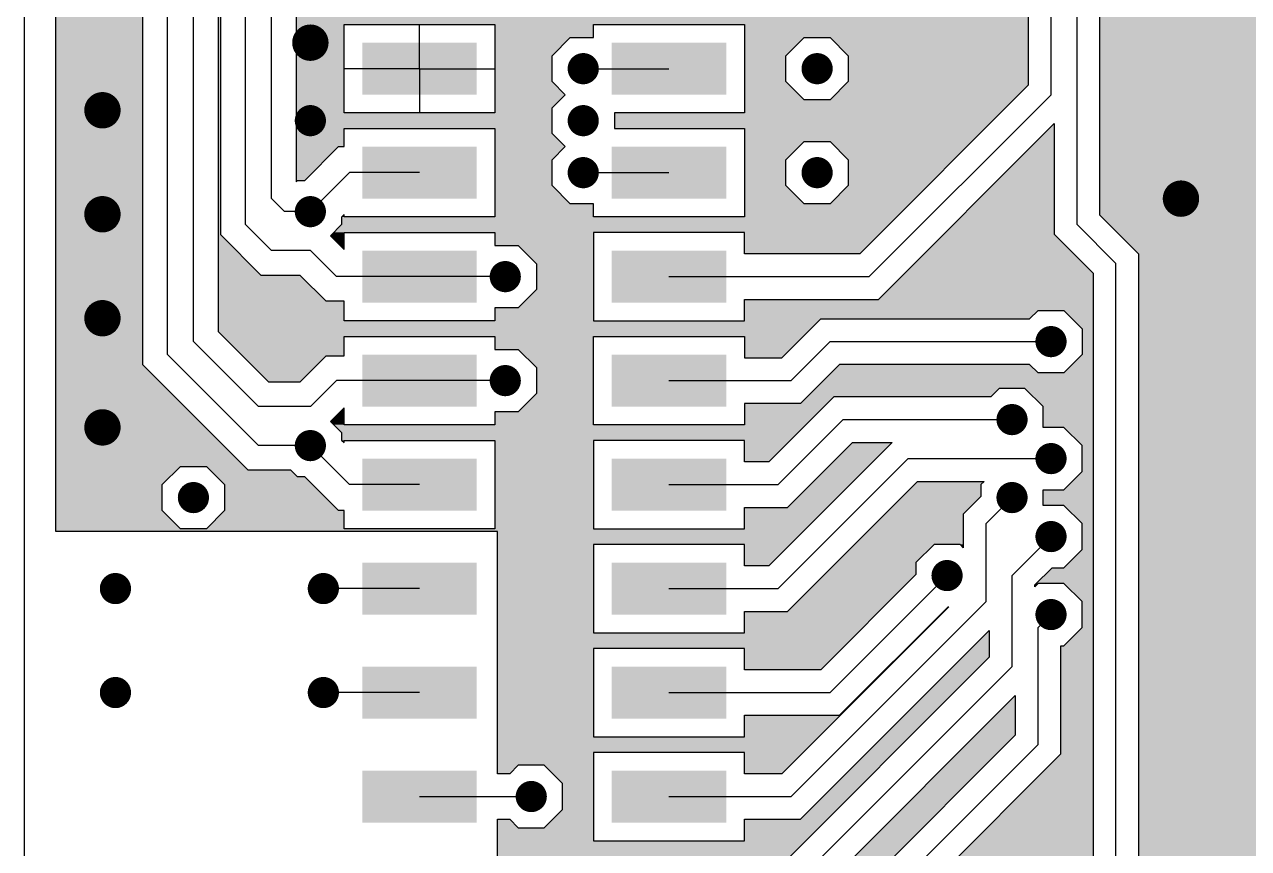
# Model space of a CAD drawing. Extents: x 295 to 953, y 10 to 290.
# Drawn here: x 552.48 to 599.58, y 150 to 181.7 of the extents above; entities that cross this region are included whole.
import ezdxf

# ---------------------------------------------------------------- set-up
doc = ezdxf.new("R2010")
doc.units = 0
doc.header["$LTSCALE"] = 5
doc.header["$MEASUREMENT"] = 0
doc.layers.get('0').update_dxf_attribs({"linetype": 'CONTINUOUS', "lineweight": 25})
doc.layers.add('19_SOLD_GBR', color=10, linetype='CONTINUOUS')

msp = doc.modelspace()

# ---------------------------------------------------------------- linework, layer by layer
for points, const_width in [([(563.828, 181, -1), (563.128, 181, -1)], 0.7), ([(574.278, 180, -1), (573.678, 180, -1)], 0.6), ([(583.278, 180, -1), (582.678, 180, -1)], 0.6), ([(555.828, 178.4, -1), (555.128, 178.4, -1)], 0.7), ([(563.778, 178, -1), (563.178, 178, -1)], 0.6), ([(574.278, 178, -1), (573.678, 178, -1)], 0.6), ([(574.278, 176, -1), (573.678, 176, -1)], 0.6), ([(583.278, 176, -1), (582.678, 176, -1)], 0.6), ([(597.328, 175, -1), (596.628, 175, -1)], 0.7), ([(555.828, 174.4, -1), (555.128, 174.4, -1)], 0.7), ([(563.778, 174.5, -1), (563.178, 174.5, -1)], 0.6), ([(571.278, 172, -1), (570.678, 172, -1)], 0.6), ([(555.828, 170.4, -1), (555.128, 170.4, -1)], 0.7), ([(592.278, 169.5, -1), (591.678, 169.5, -1)], 0.6), ([(571.278, 168, -1), (570.678, 168, -1)], 0.6), ([(555.828, 166.2, -1), (555.128, 166.2, -1)], 0.7), ([(590.778, 166.5, -1), (590.178, 166.5, -1)], 0.6), ([(563.778, 165.5, -1), (563.178, 165.5, -1)], 0.6), ([(592.278, 165, -1), (591.678, 165, -1)], 0.6), ([(559.278, 163.5, -1), (558.678, 163.5, -1)], 0.6), ([(590.778, 163.5, -1), (590.178, 163.5, -1)], 0.6), ([(592.278, 162, -1), (591.678, 162, -1)], 0.6), ([(588.278, 160.5, -1), (587.678, 160.5, -1)], 0.6), ([(556.278, 160, -1), (555.678, 160, -1)], 0.6), ([(564.278, 160, -1), (563.678, 160, -1)], 0.6), ([(592.278, 159, -1), (591.678, 159, -1)], 0.6), ([(556.278, 156, -1), (555.678, 156, -1)], 0.6), ([(564.278, 156, -1), (563.678, 156, -1)], 0.6), ([(572.278, 152, -1), (571.678, 152, -1)], 0.6)]:
    msp.add_lwpolyline(points, format="xyb", close=True, dxfattribs=dict(const_width=const_width))
for points in [[(565.478, 181), (565.478, 179), (569.878, 181), (569.878, 179)], [(575.078, 181), (575.078, 179), (579.478, 181), (579.478, 179)], [(565.478, 177), (565.478, 175), (569.878, 177), (569.878, 175)], [(575.078, 177), (575.078, 175), (579.478, 177), (579.478, 175)], [(565.478, 173), (565.478, 171), (569.878, 173), (569.878, 171)], [(575.078, 173), (575.078, 171), (579.478, 173), (579.478, 171)], [(565.478, 169), (565.478, 167), (569.878, 169), (569.878, 167)], [(575.078, 169), (575.078, 167), (579.478, 169), (579.478, 167)], [(565.478, 165), (565.478, 163), (569.878, 165), (569.878, 163)], [(575.078, 165), (575.078, 163), (579.478, 165), (579.478, 163)], [(565.478, 161), (565.478, 159), (569.878, 161), (569.878, 159)], [(575.078, 161), (575.078, 159), (579.478, 161), (579.478, 159)], [(565.478, 157), (565.478, 155), (569.878, 157), (569.878, 155)], [(575.078, 157), (575.078, 155), (579.478, 157), (579.478, 155)], [(565.478, 153), (565.478, 151), (569.878, 153), (569.878, 151)], [(575.078, 153), (575.078, 151), (579.478, 153), (579.478, 151)]]:
    msp.add_solid(points)
at = {"layer": '19_SOLD_GBR', "color": 7}
for p, q in [((552.478, 85), (552.478, 255)), ((553.678, 162.2), (553.678, 239.8)), ((557.028, 168.606), (557.028, 226.394)), ((557.978, 169), (557.978, 226)), ((558.978, 169.5), (558.978, 225.5)), ((559.928, 225.106), (559.928, 169.894)), ((560.028, 173.606), (560.028, 224.894)), ((560.978, 174), (560.978, 224.5)), ((561.978, 175), (561.978, 224)), ((591.978, 179), (591.978, 201.5)), ((592.978, 174), (592.978, 201)), ((593.854, 174.362), (593.854, 200.638)), ((591.102, 193.388), (591.102, 179.362)), ((562.928, 191.352), (562.928, 175.648)), ((564.778, 181.7), (570.578, 181.7)), ((564.778, 178.3), (564.778, 181.7)), ((567.678, 180), (567.678, 181.7)), ((570.578, 181.7), (570.578, 178.3)), ((574.378, 181.7), (580.178, 181.7)), ((574.378, 181.2), (574.378, 181.7)), ((580.178, 181.7), (580.178, 178.3)), ((572.778, 180.498), (573.48, 181.2)), ((573.48, 181.2), (574.378, 181.2)), ((581.778, 180.498), (582.48, 181.2)), ((582.48, 181.2), (583.476, 181.2)), ((583.476, 181.2), (584.178, 180.498)), ((572.778, 179.502), (572.778, 180.498)), ((581.778, 179.502), (581.778, 180.498)), ((584.178, 180.498), (584.178, 179.502)), ((567.678, 180), (564.778, 180)), ((567.678, 180), (567.678, 178.3)), ((567.678, 180), (570.578, 180)), ((573.978, 180), (577.278, 180)), ((573.28, 179), (572.778, 179.502)), ((582.48, 178.8), (581.778, 179.502)), ((584.178, 179.502), (583.476, 178.8)), ((572.778, 178.498), (573.28, 179)), ((591.102, 179.362), (584.616, 172.876)), ((591.978, 179), (584.978, 172)), ((583.476, 178.8), (582.48, 178.8)), ((570.578, 178.3), (564.778, 178.3)), ((572.778, 177.502), (572.778, 178.498)), ((575.178, 178.3), (575.178, 177.7)), ((580.178, 178.3), (575.178, 178.3)), ((564.778, 177.7), (570.578, 177.7)), ((564.778, 177), (564.778, 177.7)), ((570.578, 177.7), (570.578, 174.3)), ((575.178, 177.7), (580.178, 177.7)), ((580.178, 177.7), (580.178, 174.3)), ((585.34, 171.124), (592.102, 177.888)), ((592.102, 177.888), (592.102, 173.638)), ((573.28, 177), (572.778, 177.502)), ((581.778, 176.498), (582.48, 177.2)), ((582.48, 177.2), (583.476, 177.2)), ((583.476, 177.2), (584.178, 176.498)), ((563.264, 175.7), (564.564, 177)), ((564.564, 177), (564.778, 177)), ((572.778, 176.498), (573.28, 177)), ((572.778, 175.502), (572.778, 176.498)), ((581.778, 175.502), (581.778, 176.498)), ((584.178, 176.498), (584.178, 175.502)), ((562.928, 175.648), (562.98, 175.7)), ((562.98, 175.7), (563.264, 175.7)), ((563.478, 174.5), (564.978, 176)), ((567.678, 176), (564.978, 176)), ((573.978, 176), (577.278, 176)), ((573.48, 174.8), (572.778, 175.502)), ((582.48, 174.8), (581.778, 175.502)), ((584.178, 175.502), (583.476, 174.8)), ((561.978, 175), (562.478, 174.5)), ((574.378, 174.8), (573.48, 174.8)), ((574.378, 174.3), (574.378, 174.8)), ((583.476, 174.8), (582.48, 174.8)), ((563.478, 174.5), (562.478, 174.5)), ((564.778, 174.386), (564.678, 174.286)), ((564.678, 174.286), (564.678, 174.002)), ((564.778, 174.3), (564.778, 174.386)), ((570.578, 174.3), (564.778, 174.3)), ((580.178, 174.3), (574.378, 174.3)), ((595.354, 172.862), (593.854, 174.362)), ((560.978, 174), (561.978, 173)), ((564.678, 174.002), (564.248, 173.574)), ((592.978, 174), (594.478, 172.5)), ((561.584, 172.05), (560.028, 173.606)), ((564.248, 173.574), (564.778, 173.044)), ((564.778, 173.7), (570.578, 173.7)), ((564.778, 173.044), (564.778, 173.7)), ((570.578, 173.7), (570.578, 173.2)), ((574.378, 173.7), (574.378, 170.3)), ((580.178, 173.7), (574.378, 173.7)), ((580.178, 172.876), (580.178, 173.7)), ((592.102, 173.638), (593.602, 172.138)), ((563.478, 173), (561.978, 173)), ((563.478, 173), (564.478, 172)), ((570.578, 173.2), (571.476, 173.2)), ((571.476, 173.2), (572.178, 172.498)), ((584.616, 172.876), (580.178, 172.876)), ((595.354, 146.138), (595.354, 172.862)), ((572.178, 172.498), (572.178, 171.502)), ((594.478, 146.5), (594.478, 172.5)), ((563.084, 172.05), (561.584, 172.05)), ((564.084, 171.05), (563.084, 172.05)), ((567.678, 172), (564.478, 172)), ((570.978, 172), (567.678, 172)), ((577.278, 172), (584.978, 172)), ((593.602, 172.138), (593.602, 146.862)), ((572.178, 171.502), (571.476, 170.8)), ((564.778, 171.05), (564.084, 171.05)), ((564.778, 170.3), (564.778, 171.05)), ((580.178, 171.124), (585.34, 171.124)), ((580.178, 170.3), (580.178, 171.124)), ((570.578, 170.8), (570.578, 170.3)), ((571.476, 170.8), (570.578, 170.8)), ((591.156, 170.376), (591.48, 170.7)), ((591.48, 170.7), (592.476, 170.7)), ((592.476, 170.7), (593.178, 169.998)), ((570.578, 170.3), (564.778, 170.3)), ((574.378, 170.3), (580.178, 170.3)), ((581.616, 168.876), (583.116, 170.376)), ((583.116, 170.376), (591.156, 170.376)), ((559.928, 169.894), (561.872, 167.95)), ((564.778, 169.7), (570.578, 169.7)), ((564.778, 168.95), (564.778, 169.7)), ((570.578, 169.7), (570.578, 169.2)), ((574.378, 169.7), (580.178, 169.7)), ((574.378, 166.3), (574.378, 169.7)), ((580.178, 169.7), (580.178, 168.876)), ((593.178, 169.998), (593.178, 169.002)), ((558.978, 169.5), (561.478, 167)), ((570.578, 169.2), (571.476, 169.2)), ((571.476, 169.2), (572.178, 168.498)), ((583.478, 169.5), (581.978, 168)), ((583.478, 169.5), (591.978, 169.5)), ((557.978, 169), (561.478, 165.5)), ((563.084, 167.95), (564.084, 168.95)), ((564.084, 168.95), (564.778, 168.95)), ((580.178, 168.876), (581.616, 168.876)), ((583.84, 168.624), (582.34, 167.124)), ((591.156, 168.624), (583.84, 168.624)), ((591.48, 168.3), (591.156, 168.624)), ((593.178, 169.002), (592.476, 168.3)), ((561.084, 164.55), (557.028, 168.606)), ((572.178, 168.498), (572.178, 167.502)), ((592.476, 168.3), (591.48, 168.3)), ((561.872, 167.95), (563.084, 167.95)), ((563.478, 167), (564.478, 168)), ((567.678, 168), (564.478, 168)), ((570.978, 168), (567.678, 168)), ((577.278, 168), (581.978, 168)), ((589.98, 167.7), (589.656, 167.376)), ((590.976, 167.7), (589.98, 167.7)), ((591.678, 166.998), (590.976, 167.7)), ((572.178, 167.502), (571.476, 166.8)), ((583.616, 167.376), (581.116, 164.876)), ((589.656, 167.376), (583.616, 167.376)), ((563.478, 167), (561.478, 167)), ((564.778, 166.956), (564.248, 166.426)), ((564.778, 166.3), (564.778, 166.956)), ((570.578, 166.8), (570.578, 166.3)), ((571.476, 166.8), (570.578, 166.8)), ((580.178, 167.124), (580.178, 166.3)), ((582.34, 167.124), (580.178, 167.124)), ((591.678, 166.2), (591.678, 166.998)), ((564.248, 166.426), (564.678, 165.998)), ((570.578, 166.3), (564.778, 166.3)), ((580.178, 166.3), (574.378, 166.3)), ((583.978, 166.5), (581.478, 164)), ((583.978, 166.5), (590.478, 166.5)), ((564.678, 165.998), (564.678, 165.714)), ((592.476, 166.2), (591.678, 166.2)), ((593.178, 165.498), (592.476, 166.2)), ((563.478, 165.5), (561.478, 165.5)), ((563.478, 165.5), (564.978, 164)), ((564.678, 165.714), (564.778, 165.614)), ((564.778, 165.7), (570.578, 165.7)), ((564.778, 165.614), (564.778, 165.7)), ((570.578, 165.7), (570.578, 162.3)), ((574.378, 165.7), (574.378, 162.3)), ((580.178, 165.7), (574.378, 165.7)), ((580.178, 164.876), (580.178, 165.7)), ((585.866, 165.624), (581.116, 160.876)), ((581.84, 163.124), (584.34, 165.624)), ((584.34, 165.624), (585.866, 165.624)), ((593.178, 164.502), (593.178, 165.498)), ((581.116, 164.876), (580.178, 164.876)), ((586.478, 165), (581.478, 160)), ((586.478, 165), (591.978, 165)), ((557.778, 163.998), (558.48, 164.7)), ((558.48, 164.7), (559.476, 164.7)), ((559.476, 164.7), (560.178, 163.998)), ((562.73, 164.55), (561.084, 164.55)), ((562.98, 164.3), (562.73, 164.55)), ((592.476, 163.8), (593.178, 164.502)), ((557.778, 163.002), (557.778, 163.998)), ((560.178, 163.998), (560.178, 163.002)), ((563.264, 164.3), (562.98, 164.3)), ((564.564, 163), (563.264, 164.3)), ((567.678, 164), (564.978, 164)), ((577.278, 164), (581.478, 164)), ((581.84, 159.124), (586.84, 164.124)), ((586.84, 164.124), (589.406, 164.124)), ((589.406, 164.124), (589.278, 163.998)), ((589.278, 163.998), (589.278, 163.538)), ((589.278, 163.538), (588.602, 162.862)), ((590.478, 163.5), (589.478, 162.5)), ((591.678, 163.8), (592.476, 163.8)), ((591.678, 163.2), (591.678, 163.8)), ((558.48, 162.3), (557.778, 163.002)), ((560.178, 163.002), (559.476, 162.3)), ((564.778, 163), (564.564, 163)), ((564.778, 162.3), (564.778, 163)), ((580.178, 163.124), (581.84, 163.124)), ((580.178, 162.3), (580.178, 163.124)), ((592.476, 163.2), (591.678, 163.2)), ((593.178, 162.498), (592.476, 163.2)), ((588.602, 162.862), (588.602, 161.572)), ((589.478, 159.5), (589.478, 162.5)), ((593.178, 161.502), (593.178, 162.498)), ((570.678, 162.2), (553.678, 162.2)), ((559.476, 162.3), (558.48, 162.3)), ((570.578, 162.3), (564.778, 162.3)), ((570.678, 152.876), (570.678, 162.2)), ((574.378, 162.3), (580.178, 162.3)), ((574.378, 161.7), (574.378, 158.3)), ((580.178, 161.7), (574.378, 161.7)), ((580.178, 160.876), (580.178, 161.7)), ((587.48, 161.7), (586.778, 160.998)), ((588.476, 161.7), (587.48, 161.7)), ((588.602, 161.572), (588.476, 161.7)), ((591.978, 162), (590.478, 160.5)), ((592.476, 160.8), (593.178, 161.502)), ((581.116, 160.876), (580.178, 160.876)), ((586.778, 160.998), (586.778, 160.538)), ((591.354, 160.138), (592.016, 160.8)), ((592.016, 160.8), (592.476, 160.8)), ((586.778, 160.538), (583.116, 156.876)), ((587.978, 160.5), (583.478, 156)), ((590.478, 157), (590.478, 160.5)), ((591.48, 160.2), (591.354, 160.072)), ((592.476, 160.2), (591.48, 160.2)), ((593.178, 159.498), (592.476, 160.2)), ((567.678, 160), (563.978, 160)), ((577.278, 160), (581.478, 160)), ((591.354, 160.072), (591.354, 160.138)), ((588.04, 159.3), (581.616, 152.876)), ((589.478, 159.5), (581.978, 152)), ((583.84, 155.124), (588.016, 159.3)), ((588.016, 159.3), (588.04, 159.3)), ((593.178, 158.502), (593.178, 159.498)), ((580.178, 159.124), (581.84, 159.124)), ((580.178, 158.3), (580.178, 159.124)), ((591.978, 159), (591.478, 158.5)), ((574.378, 158.3), (580.178, 158.3)), ((582.34, 151.124), (589.602, 158.388)), ((589.602, 158.388), (589.602, 157.362)), ((591.478, 154), (591.478, 158.5)), ((592.476, 157.8), (593.178, 158.502)), ((592.354, 157.8), (592.476, 157.8)), ((592.354, 153.638), (592.354, 157.8)), ((574.378, 157.7), (574.378, 154.3)), ((580.178, 157.7), (574.378, 157.7)), ((580.178, 156.876), (580.178, 157.7)), ((589.602, 157.362), (581.116, 148.876)), ((583.116, 156.876), (580.178, 156.876)), ((590.478, 157), (581.478, 148)), ((567.678, 156), (563.978, 156)), ((577.278, 156), (583.478, 156)), ((581.84, 147.124), (590.602, 155.888)), ((590.602, 155.888), (590.602, 154.362)), ((580.178, 155.124), (583.84, 155.124)), ((580.178, 154.3), (580.178, 155.124)), ((574.378, 154.3), (580.178, 154.3)), ((590.602, 154.362), (581.116, 144.876)), ((574.378, 153.7), (574.378, 150.3)), ((580.178, 153.7), (574.378, 153.7)), ((580.178, 152.876), (580.178, 153.7)), ((591.478, 154), (581.478, 144)), ((581.84, 143.124), (592.354, 153.638)), ((571.48, 153.2), (571.156, 152.876)), ((572.476, 153.2), (571.48, 153.2)), ((573.178, 152.498), (572.476, 153.2)), ((571.156, 152.876), (570.678, 152.876)), ((581.616, 152.876), (580.178, 152.876)), ((573.178, 151.502), (573.178, 152.498)), ((567.678, 152), (571.978, 152)), ((577.278, 152), (581.978, 152)), ((572.476, 150.8), (573.178, 151.502)), ((570.678, 151.124), (571.156, 151.124)), ((570.678, 143.584), (570.678, 151.124)), ((571.156, 151.124), (571.48, 150.8)), ((571.48, 150.8), (572.476, 150.8)), ((580.178, 151.124), (582.34, 151.124)), ((580.178, 150.3), (580.178, 151.124)), ((574.378, 150.3), (580.178, 150.3))]:
    msp.add_line(p, q, dxfattribs=at)
for points in [[(557.028, 168.606), (557.028, 226.394), (553.678, 168.606), (553.678, 226.394)], [(560.028, 173.606), (560.028, 224.894), (559.928, 173.606), (559.928, 224.894)], [(600.978, 174.362), (600.978, 189.604), (593.854, 174.362), (593.854, 189.604)], [(591.102, 181.7), (591.102, 182.3), (562.928, 181.7), (562.928, 182.3)], [(564.778, 178.3), (564.778, 181.7), (562.928, 178.3), (562.928, 181.7)], [(574.378, 181.7), (574.378, 181.7), (570.578, 181.7), (564.778, 181.7)], [(574.378, 181.2), (574.378, 181.7), (570.578, 181.2), (570.578, 181.7)], [(591.102, 181.7), (591.102, 181.7), (580.178, 181.7), (574.378, 181.7)], [(591.102, 181.2), (591.102, 181.7), (580.178, 181.2), (580.178, 181.7)], [(572.778, 180.498), (573.48, 181.2), (570.578, 180.498), (570.578, 181.2)], [(581.778, 180.498), (582.48, 181.2), (580.178, 180.498), (580.178, 181.2)], [(591.102, 181.2), (591.102, 181.2), (583.476, 181.2), (582.48, 181.2)], [(591.102, 180.498), (591.102, 181.2), (584.178, 180.498), (583.476, 181.2)], [(572.778, 179.502), (572.778, 180.498), (570.578, 179.502), (570.578, 180.498)], [(581.778, 179.502), (581.778, 180.498), (580.178, 179.502), (580.178, 180.498)], [(591.102, 179.502), (591.102, 180.498), (584.178, 179.502), (584.178, 180.498)], [(573.28, 179), (572.778, 179.502), (570.578, 179), (570.578, 179.502)], [(582.479, 178.8), (581.778, 179.502), (580.178, 178.8), (580.178, 179.502)], [(591.102, 179.362), (591.102, 179.502), (584.038, 179.362), (584.178, 179.502)], [(572.778, 178.498), (573.28, 179), (570.578, 178.498), (570.578, 179)], [(590.54, 178.8), (591.102, 179.362), (583.476, 178.8), (584.038, 179.362)], [(590.04, 178.3), (590.54, 178.8), (580.178, 178.3), (580.178, 178.8)], [(590.54, 178.8), (590.54, 178.8), (582.479, 178.8), (583.476, 178.8)], [(572.778, 177.7), (572.778, 178.3), (562.928, 177.7), (562.928, 178.3)], [(572.778, 178.3), (572.778, 178.498), (570.578, 178.3), (570.578, 178.498)], [(589.44, 177.7), (590.039, 178.3), (575.178, 177.7), (575.178, 178.3)], [(590.039, 178.3), (590.04, 178.3), (575.178, 178.3), (580.178, 178.3)], [(564.778, 177), (564.778, 177.7), (562.928, 177), (562.928, 177.7)], [(572.778, 177.7), (572.778, 177.7), (570.578, 177.7), (564.778, 177.7)], [(572.778, 177.502), (572.778, 177.7), (570.578, 177.502), (570.578, 177.7)], [(589.439, 177.7), (589.44, 177.7), (580.178, 177.7), (575.178, 177.7)], [(588.94, 177.2), (589.439, 177.7), (580.178, 177.2), (580.178, 177.7)], [(592.101, 177.266), (592.101, 177.888), (591.48, 177.266), (592.101, 177.888)], [(573.28, 177), (572.778, 177.502), (570.578, 177), (570.578, 177.502)], [(581.778, 176.498), (582.48, 177.2), (580.178, 176.498), (580.178, 177.2)], [(588.94, 177.2), (588.94, 177.2), (583.476, 177.2), (582.48, 177.2)], [(588.238, 176.498), (588.94, 177.2), (584.178, 176.498), (583.476, 177.2)], [(592.102, 173.638), (592.101, 177.266), (587.853, 173.638), (591.48, 177.266)], [(563.264, 175.7), (564.564, 177), (562.928, 175.7), (562.928, 177)], [(572.778, 176.498), (573.28, 177), (570.578, 176.498), (570.578, 177)], [(572.778, 175.502), (572.778, 176.498), (570.578, 175.502), (570.578, 176.498)], [(581.778, 175.502), (581.778, 176.498), (580.178, 175.502), (580.178, 176.498)], [(587.242, 175.502), (588.238, 176.498), (584.178, 175.502), (584.178, 176.498)], [(562.928, 175.648), (562.98, 175.7), (562.928, 175.648), (562.928, 175.7)], [(573.48, 174.8), (572.778, 175.502), (570.578, 174.8), (570.578, 175.502)], [(582.48, 174.8), (581.778, 175.502), (580.178, 174.8), (580.178, 175.502)], [(586.54, 174.8), (587.242, 175.502), (583.476, 174.8), (584.178, 175.502)], [(574.378, 174.3), (574.378, 174.8), (570.578, 174.3), (570.578, 174.8)], [(586.04, 174.3), (586.54, 174.8), (580.178, 174.3), (580.178, 174.8)], [(586.026, 174.286), (586.04, 174.3), (564.678, 174.286), (564.692, 174.3)], [(585.742, 174.002), (586.026, 174.286), (564.678, 174.002), (564.678, 174.286)], [(564.778, 174.3), (564.777, 174.386), (564.692, 174.3), (564.777, 174.386)], [(600.978, 172.862), (600.978, 174.362), (595.354, 172.862), (593.854, 174.362)], [(585.44, 173.7), (585.742, 174.002), (564.374, 173.7), (564.678, 174.002)], [(561.584, 172.05), (560.028, 173.606), (559.928, 172.05), (559.928, 173.606)], [(564.778, 173.574), (564.778, 173.7), (564.248, 173.574), (564.374, 173.7)], [(564.778, 173.044), (564.778, 173.574), (564.778, 173.044), (564.248, 173.574)], [(574.378, 173.7), (574.378, 173.7), (570.578, 173.7), (564.778, 173.7)], [(574.378, 173.2), (574.378, 173.7), (570.578, 173.2), (570.578, 173.7)], [(585.44, 173.7), (585.44, 173.7), (580.178, 173.7), (574.378, 173.7)], [(584.616, 172.876), (585.44, 173.7), (580.178, 172.876), (580.178, 173.7)], [(593.602, 172.138), (592.102, 173.638), (586.353, 172.138), (587.853, 173.638)], [(574.378, 173.2), (574.378, 173.2), (571.476, 173.2), (570.578, 173.2)], [(574.378, 172.498), (574.378, 173.2), (572.178, 172.498), (571.476, 173.2)], [(600.978, 146.138), (600.978, 172.862), (595.354, 146.138), (595.354, 172.862)], [(574.378, 171.502), (574.378, 172.498), (572.178, 171.502), (572.178, 172.498)], [(564.084, 171.05), (563.084, 172.05), (559.928, 171.05), (559.928, 172.05)], [(593.602, 171.124), (593.602, 172.138), (585.34, 171.124), (586.353, 172.138)], [(574.378, 170.8), (574.378, 171.502), (571.476, 170.8), (572.178, 171.502)], [(564.778, 170.3), (564.778, 171.05), (559.928, 170.3), (559.928, 171.05)], [(593.602, 170.7), (593.602, 171.124), (580.178, 170.7), (580.178, 171.124)], [(593.602, 171.124), (593.602, 171.124), (580.178, 171.124), (585.34, 171.124)], [(574.378, 170.3), (574.378, 170.8), (570.578, 170.3), (570.578, 170.8)], [(574.378, 170.8), (574.378, 170.8), (570.578, 170.8), (571.476, 170.8)], [(591.156, 170.376), (591.48, 170.7), (580.178, 170.376), (580.178, 170.7)], [(593.602, 170.7), (593.602, 170.7), (592.476, 170.7), (591.48, 170.7)], [(593.602, 169.998), (593.602, 170.7), (593.178, 169.998), (592.476, 170.7)], [(582.634, 169.894), (583.04, 170.3), (559.928, 169.894), (559.928, 170.3)], [(583.04, 170.3), (583.116, 170.376), (580.178, 170.3), (580.178, 170.376)], [(582.44, 169.7), (582.634, 169.894), (560.122, 169.7), (559.928, 169.894)], [(564.778, 168.95), (564.778, 169.7), (560.872, 168.95), (560.122, 169.7)], [(574.378, 169.7), (574.378, 169.7), (570.578, 169.7), (564.778, 169.7)], [(574.378, 169.2), (574.378, 169.7), (570.578, 169.2), (570.578, 169.7)], [(582.44, 169.7), (582.44, 169.7), (580.178, 169.7), (574.378, 169.7)], [(581.616, 168.876), (582.44, 169.7), (580.178, 168.876), (580.178, 169.7)], [(593.602, 169.002), (593.602, 169.998), (593.178, 169.002), (593.178, 169.998)], [(574.378, 169.2), (574.378, 169.2), (571.476, 169.2), (570.578, 169.2)], [(574.378, 168.498), (574.378, 169.2), (572.178, 168.498), (571.476, 169.2)], [(563.084, 167.95), (564.084, 168.95), (561.872, 167.95), (560.872, 168.95)], [(591.48, 168.3), (591.156, 168.624), (583.516, 168.3), (583.84, 168.624)], [(591.156, 168.624), (591.156, 168.624), (583.84, 168.624), (591.156, 168.624)], [(593.602, 168.3), (593.602, 169.002), (592.476, 168.3), (593.178, 169.002)], [(558.479, 167.154), (557.028, 168.606), (553.678, 167.154), (553.678, 168.606)], [(574.378, 167.502), (574.378, 168.498), (572.178, 167.502), (572.178, 168.498)], [(593.602, 167.7), (593.602, 168.3), (582.916, 167.7), (583.516, 168.3)], [(589.656, 167.376), (589.98, 167.7), (582.592, 167.376), (582.916, 167.7)], [(593.602, 167.7), (593.602, 167.7), (590.976, 167.7), (589.98, 167.7)], [(593.602, 166.998), (593.602, 167.7), (591.678, 166.998), (590.976, 167.7)], [(574.378, 166.8), (574.378, 167.502), (571.476, 166.8), (572.178, 167.502)], [(583.364, 167.124), (583.616, 167.376), (582.34, 167.124), (582.592, 167.376)], [(560.934, 164.7), (558.479, 167.154), (553.678, 164.7), (553.678, 167.154)], [(564.778, 166.426), (564.777, 166.956), (564.248, 166.426), (564.777, 166.956)], [(574.378, 166.3), (574.378, 166.8), (570.578, 166.3), (570.578, 166.8)], [(574.378, 166.8), (574.378, 166.8), (570.578, 166.8), (571.476, 166.8)], [(582.54, 166.3), (583.364, 167.124), (580.178, 166.3), (580.178, 167.124)], [(583.364, 167.124), (583.364, 167.124), (580.178, 167.124), (582.34, 167.124)], [(593.602, 166.2), (593.602, 166.998), (591.678, 166.2), (591.678, 166.998)], [(564.778, 166.3), (564.778, 166.426), (564.374, 166.3), (564.248, 166.426)], [(582.238, 165.998), (582.54, 166.3), (564.678, 165.998), (564.374, 166.3)], [(581.954, 165.714), (582.238, 165.998), (564.678, 165.714), (564.678, 165.998)], [(593.602, 166.2), (593.602, 166.2), (592.476, 166.2), (591.678, 166.2)], [(593.602, 165.498), (593.602, 166.2), (593.178, 165.498), (592.476, 166.2)], [(581.94, 165.7), (581.954, 165.714), (564.692, 165.7), (564.678, 165.714)], [(564.778, 165.614), (564.778, 165.7), (564.778, 165.614), (564.692, 165.7)], [(574.378, 165.7), (574.378, 165.7), (570.578, 165.7), (564.778, 165.7)], [(574.378, 162.3), (574.378, 165.7), (570.578, 162.3), (570.578, 165.7)], [(581.94, 165.7), (581.94, 165.7), (580.178, 165.7), (574.378, 165.7)], [(581.116, 164.876), (581.94, 165.7), (580.178, 164.876), (580.178, 165.7)], [(583.364, 163.124), (585.865, 165.624), (581.84, 163.124), (584.34, 165.624)], [(585.865, 165.624), (585.865, 165.624), (584.34, 165.624), (585.865, 165.624)], [(593.602, 164.502), (593.602, 165.498), (593.178, 164.502), (593.178, 165.498)], [(557.778, 163.998), (558.48, 164.7), (553.678, 163.998), (553.678, 164.7)], [(560.934, 164.7), (560.934, 164.7), (559.476, 164.7), (558.48, 164.7)], [(561.084, 164.55), (560.934, 164.7), (559.626, 164.55), (559.476, 164.7)], [(562.98, 164.3), (562.73, 164.55), (559.876, 164.3), (559.626, 164.55)], [(593.602, 163.8), (593.602, 164.502), (592.476, 163.8), (593.178, 164.502)], [(557.778, 163.002), (557.778, 163.998), (553.678, 163.002), (553.678, 163.998)], [(563.566, 163.998), (563.264, 164.3), (560.178, 163.998), (559.876, 164.3)], [(564.562, 163.002), (563.566, 163.998), (560.178, 163.002), (560.178, 163.998)], [(589.278, 163.538), (589.278, 163.998), (586.254, 163.538), (586.714, 163.998)], [(589.278, 163.998), (589.405, 164.124), (586.714, 163.998), (586.84, 164.124)], [(589.405, 164.124), (589.405, 164.124), (586.84, 164.124), (589.405, 164.124)], [(588.602, 162.862), (589.278, 163.538), (585.578, 162.862), (586.254, 163.538)], [(593.602, 163.2), (593.602, 163.8), (591.678, 163.2), (591.678, 163.8)], [(593.602, 163.8), (593.602, 163.8), (591.678, 163.8), (592.476, 163.8)], [(558.48, 162.3), (557.778, 163.002), (553.678, 162.3), (553.678, 163.002)], [(564.778, 162.3), (564.778, 163), (559.476, 162.3), (560.176, 163)], [(564.564, 163), (564.562, 163.002), (560.176, 163), (560.178, 163.002)], [(582.54, 162.3), (583.364, 163.124), (580.178, 162.3), (580.178, 163.124)], [(583.364, 163.124), (583.364, 163.124), (580.178, 163.124), (581.84, 163.124)], [(593.602, 163.2), (593.602, 163.2), (592.476, 163.2), (591.678, 163.2)], [(593.602, 162.498), (593.602, 163.2), (593.178, 162.498), (592.476, 163.2)], [(588.602, 161.7), (588.602, 162.862), (584.416, 161.7), (585.578, 162.862)], [(593.602, 161.502), (593.602, 162.498), (593.178, 161.502), (593.178, 162.498)], [(582.44, 162.2), (582.54, 162.3), (553.678, 162.2), (553.678, 162.3)], [(582.44, 162.2), (582.44, 162.2), (570.678, 162.2), (553.678, 162.2)], [(581.94, 161.7), (582.44, 162.2), (570.678, 161.7), (570.678, 162.2)], [(574.378, 158.3), (574.378, 161.7), (570.678, 158.3), (570.678, 161.7)], [(581.94, 161.7), (581.94, 161.7), (580.178, 161.7), (574.378, 161.7)], [(581.116, 160.876), (581.94, 161.7), (580.178, 160.876), (580.178, 161.7)], [(586.778, 160.998), (587.48, 161.7), (583.714, 160.998), (584.416, 161.7)], [(588.602, 161.7), (588.602, 161.7), (588.476, 161.7), (587.48, 161.7)], [(588.602, 161.572), (588.602, 161.7), (588.602, 161.572), (588.476, 161.7)], [(593.602, 160.8), (593.602, 161.502), (592.476, 160.8), (593.178, 161.502)], [(586.778, 160.538), (586.778, 160.998), (583.254, 160.538), (583.714, 160.998)], [(593.602, 160.2), (593.602, 160.8), (591.416, 160.2), (592.016, 160.8)], [(593.602, 160.8), (593.602, 160.8), (592.016, 160.8), (592.476, 160.8)], [(585.364, 159.124), (586.778, 160.538), (581.84, 159.124), (583.254, 160.538)], [(591.419, 160.138), (591.48, 160.2), (591.354, 160.138), (591.416, 160.2)], [(593.602, 160.2), (593.602, 160.2), (592.476, 160.2), (591.48, 160.2)], [(593.602, 159.498), (593.602, 160.2), (593.178, 159.498), (592.476, 160.2)], [(591.354, 160.072), (591.419, 160.138), (591.354, 160.072), (591.354, 160.138)], [(583.864, 155.124), (588.039, 159.3), (583.84, 155.124), (588.016, 159.3)], [(588.039, 159.3), (588.039, 159.3), (588.016, 159.3), (588.039, 159.3)], [(593.602, 158.502), (593.602, 159.498), (593.178, 158.502), (593.178, 159.498)], [(584.54, 158.3), (585.364, 159.124), (580.178, 158.3), (580.178, 159.124)], [(585.364, 159.124), (585.364, 159.124), (580.178, 159.124), (581.84, 159.124)], [(583.94, 157.7), (584.54, 158.3), (570.678, 157.7), (570.678, 158.3)], [(589.602, 157.362), (589.601, 158.388), (588.576, 157.362), (589.601, 158.388)], [(593.602, 157.8), (593.602, 158.502), (592.476, 157.8), (593.178, 158.502)], [(593.602, 153.638), (593.602, 157.8), (592.354, 153.638), (592.354, 157.8)], [(593.602, 157.8), (593.602, 157.8), (592.354, 157.8), (592.476, 157.8)], [(574.378, 154.3), (574.378, 157.7), (570.678, 154.3), (570.678, 157.7)], [(583.94, 157.7), (583.94, 157.7), (580.178, 157.7), (574.378, 157.7)], [(583.116, 156.876), (583.94, 157.7), (580.178, 156.876), (580.178, 157.7)], [(583.364, 151.124), (589.602, 157.362), (582.34, 151.124), (588.576, 157.362)], [(590.602, 154.362), (590.601, 155.888), (589.076, 154.362), (590.601, 155.888)], [(583.04, 154.3), (583.863, 155.124), (580.178, 154.3), (580.178, 155.124)], [(583.863, 155.124), (583.864, 155.124), (580.178, 155.124), (583.84, 155.124)], [(582.44, 153.7), (583.04, 154.3), (570.678, 153.7), (570.678, 154.3)], [(583.364, 147.124), (590.602, 154.362), (581.84, 147.124), (589.076, 154.362)], [(574.378, 153.2), (574.378, 153.7), (570.678, 153.2), (570.678, 153.7)], [(582.439, 153.7), (582.44, 153.7), (580.178, 153.7), (574.378, 153.7)], [(581.616, 152.876), (582.439, 153.7), (580.178, 152.876), (580.178, 153.7)], [(593.602, 146.862), (593.602, 153.638), (585.578, 146.862), (592.354, 153.638)], [(571.156, 152.876), (571.48, 153.2), (570.678, 152.876), (570.678, 153.2)], [(574.378, 153.2), (574.378, 153.2), (572.476, 153.2), (571.48, 153.2)], [(574.378, 152.498), (574.378, 153.2), (573.178, 152.498), (572.476, 153.2)], [(574.378, 151.502), (574.378, 152.498), (573.178, 151.502), (573.178, 152.498)], [(574.378, 150.8), (574.378, 151.502), (572.476, 150.8), (573.178, 151.502)], [(571.48, 150.8), (571.156, 151.124), (570.678, 150.8), (570.678, 151.124)], [(571.156, 151.124), (571.156, 151.124), (570.678, 151.124), (571.156, 151.124)], [(574.378, 150.3), (574.378, 150.8), (570.678, 150.3), (570.678, 150.8)], [(582.54, 150.3), (583.364, 151.124), (580.178, 150.3), (580.178, 151.124)], [(583.364, 151.124), (583.364, 151.124), (580.178, 151.124), (582.34, 151.124)], [(581.94, 149.7), (582.54, 150.3), (570.678, 149.7), (570.678, 150.3)]]:
    msp.add_solid(points, dxfattribs=at)

doc.saveas('drawing.dxf')
